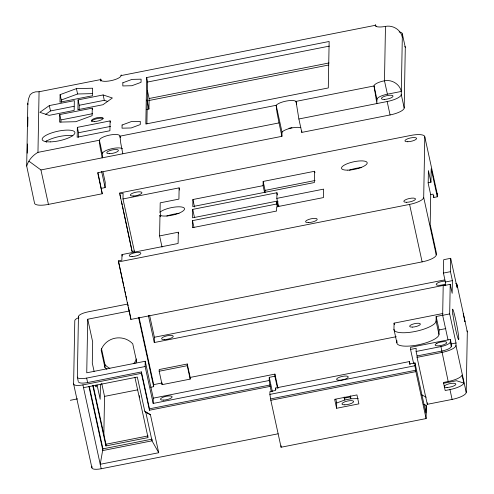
<?xml version="1.0" encoding="UTF-8"?>
<svg xmlns="http://www.w3.org/2000/svg" width="494" height="494" viewBox="0 0 494 494"><rect width="100%" height="100%" fill="white"/><g stroke="black" fill="none" stroke-linecap="round" stroke-linejoin="round"><path stroke-width="0.74" d="M98.01 172.807L102.246 193.759L48.443 204.393A14.338 4.119 -12.3 0 1 34.481 202.941L26.682 166.009L27.831 103.277L28.547 98.738L30.159 94.65L32.555 92.816L35.593 91.835L39.069 91.754L100.498 79.614A14.128 0.92 78.8 0 1 101.406 80.584M27.25 153.171L27.423 143.976M27.744 126.353L27.911 117.152M26.682 166.009C28.399 160.297 32.758 155.283 37.964 152.368L39.069 91.754M46.294 142.334L46.319 140.809M59.749 114.571L59.613 122.104L75.817 121.703L92.131 115.676L92.267 108.143L59.749 114.571L60.923 119.937L60.879 122.197M60.114 94.644L59.978 102.178L92.495 95.756L92.631 88.222L76.422 88.617L60.114 94.644L61.287 100.01L61.244 102.27M77.348 127.366L77.169 137.221L109.921 130.749L110.1 120.894L77.348 127.366L78.515 132.732L78.435 137.283M78.083 99.899L77.904 109.687L102.937 104.74L112.379 97.997L103.116 94.953L78.083 99.899L79.25 105.265L79.17 109.779M278.122 433.794L101.202 468.75A9.559 2.748 -12.3 0 1 91.896 467.787L73.612 383.937L74.792 320.668A9.559 2.748 -12.3 0 1 78.824 317.568M78.311 381.59L77.342 377.12L78.447 316.574A9.559 2.748 -12.3 0 1 87.852 311.912L127.594 304.057M129.286 311.016L87.722 319.229L86.74 372.803L145.224 361.25L153.27 398.152L153.171 403.431L269.205 380.504L269.261 377.336L274.874 376.224L274.917 374.112L153.27 398.152M91.896 467.787L91.921 466.262M37.964 152.368L99.374 140.234L102.314 153.653L102.239 157.845C101.375 151.769 98.961 145.458 99.72 139.364A10.498 3.02 -12.3 0 1 110.946 134.85A10.498 3.02 -12.3 0 1 119.943 136.097L120.283 137.659M100.449 384.159L100.177 399.245L97.052 384.931M101.394 188.325L105.136 187.584L105.234 182.305L102.974 171.961M89.284 386.289L102.925 448.855L100.226 464.28L158.71 452.726L150.417 414.707L144.767 411.156L137.332 377.052L83.523 387.685M106.951 369.351A18.636 17.809 1 0 1 104.944 367.499L104.994 364.683L101.505 348.69M103.826 435.418L104.543 396.386L101.678 383.239M134.887 377.225L148.052 437.604L105.944 445.921L105.975 444.236L93.138 385.345M428.137 182.78L430.947 182.224L428.409 170.597L428.181 183.268L430.719 194.895L430.175 224.467L436.27 252.422L436.227 254.885A14.338 4.119 -12.3 0 1 422.111 261.882L130.867 319.433L118.356 260.9L121.864 260.208L121.969 254.577L178.112 243.486L178.315 232.217L159.599 235.916L162.038 247.099M134.374 251.051L132.108 251.495L119.597 192.969L410.841 135.418A14.338 4.119 -12.3 0 1 424.803 136.869L437.332 194.34L437.289 196.803L433.775 197.495L433.047 194.142L430.774 194.593M134.615 252.329L122.981 198.965L123.086 193.333L119.573 194.025M130.867 319.433L130.885 318.377M132.108 251.495L123.5 210.882M135.782 363.109A18.636 17.809 1 0 0 136.548 361.25L136.585 359.138M146.669 77.539L145.823 124.006L328.288 87.951L329.14 41.484L146.669 77.539L147.644 82.016L146.879 123.908M269.205 380.504L270.156 386.382L149.441 410.236L141.401 373.334L141.426 371.926L87.617 382.56A9.559 2.748 -12.3 0 1 78.62 382.257M146.675 109.52L148.941 109.075L149.132 98.51L147.391 90.519M153.171 403.431L145.131 366.529L145.224 361.25M149.441 410.236L149.472 408.828L141.426 371.926M152.041 439.709L152.016 440.833L158.71 452.726M445.261 285.038L154.282 342.533L154.381 337.254L149.62 315.413M150.645 387.277L153.665 386.679L153.702 384.635L139.005 317.222M159.599 235.916L159.976 215.273L160.525 215.569A13.14 3.779 -12.3 0 0 179.921 212.76A13.14 3.779 -12.3 0 0 180.026 206.832A13.14 3.779 -12.3 0 0 160.593 211.698L160.031 212.21L160.846 215.934M160.031 212.21L160.204 202.83L178.921 199.131L179.124 187.868L122.981 198.965M159.167 371.241L159.198 369.555L187.275 364.004L190.196 377.422L190.165 379.114L162.094 384.659L159.167 371.241L187.245 365.696L187.275 364.004M162.094 384.659L162.125 382.974L153.702 384.635M277.424 194.976L276.936 192.74L192.716 209.382L192.561 217.829L276.782 201.188L276.726 204.003L192.512 220.645L192.382 227.685L276.597 211.043L276.677 206.819L323.465 197.575L323.619 189.128L276.831 198.372L278.597 206.467M263.08 185.658L192.901 199.527L192.771 206.566L314.412 182.527L314.622 171.264L263.154 181.434L263.08 185.658L264.543 192.37M265.068 192.493L265.105 190.381L263.154 181.434M423.833 404.549L426.038 405.197L426.328 406.543L426.112 418.579L281.074 447.237L270.829 400.276L269.885 394.397L269.934 391.581L275.547 390.47L275.596 388.006L409.403 361.565L410.051 364.547M276.831 198.372L276.936 192.74M102.246 193.759L97.664 172.739L281.938 136.325L282.018 132.139L276.165 105.302L277.153 104.401A10.516 3.02 -12.3 0 1 294.98 100.881L296.029 101.375L374.026 85.962L376.953 99.38L376.873 103.567L374.014 85.931A10.516 3.02 -12.3 0 1 384.363 80.8C391.693 79.25 399.702 84.017 401.319 91.446L387.284 94.218A10.516 3.02 -12.3 0 0 376.934 99.35L376.953 99.38M281.074 447.237L281.098 445.736M399.133 31.931A14.338 4.119 -12.3 0 1 402.369 34L405.296 47.418L404.191 107.958A14.338 4.119 -12.3 0 1 390.075 114.954L301.803 132.398L301.828 131.003M336.599 408.272L334.648 399.331L356.934 394.928L358.885 403.87L336.599 408.272L336.692 402.993L335.883 399.269M402.314 37.056C400.702 29.683 392.779 24.904 385.474 26.392L384.48 80.781L387.407 94.2M442.883 315.178L436.146 316.512L439.073 329.93L438.987 334.438A21.508 6.181 -12.3 0 1 417.819 344.929A21.508 6.181 -12.3 0 1 396.88 342.756L393.959 329.337L394.07 323.144L442.945 313.486M404.191 107.958L401.264 94.539L402.369 34M396.88 342.756L396.917 340.693M409.403 361.565L409.359 364.029L414.972 362.923L425.896 413.015L426.038 405.197M413.645 363.578L410.557 349.412L410.594 347.301L450.367 339.44L451.337 343.917L451.294 346.38A9.559 2.748 -12.3 0 1 441.883 351.043L417.09 355.946L417.066 357.353L427.304 404.314L452.103 399.418A14.338 4.119 -12.3 0 0 466.213 392.415L467.318 331.875L457.08 284.908A14.338 4.119 -12.3 0 0 455.795 283.383M426.112 418.579L415.868 371.618L414.923 365.739L414.972 362.923M417.09 355.946L416.115 351.469L416.17 348.301L410.557 349.412M436.227 254.885L423.698 197.409L424.803 136.869M430.947 182.224L431.194 168.849L437.289 196.803M427.304 404.314L427.329 402.832M433.775 197.495L433.812 195.649M438.987 334.438L436.066 321.02L436.146 316.512M448.027 339.903L442.661 315.308L443.204 285.736L450.219 284.353L452.171 293.294L452.399 280.623L450.454 271.681L450.695 258.3L443.68 259.69L443.433 273.065L445.384 282.012L445.316 285.736M466.213 392.415L455.974 345.454L456.018 342.99L449.682 313.918L450.219 284.353M451.294 346.38L450.318 341.904L450.367 339.44M457.08 284.908L457.036 287.372L450.695 258.3M278.77 206.517L278.807 205.133M100.819 81.109L100.48 79.651A10.516 3.02 -12.3 0 0 110.718 80.72A10.516 3.02 -12.3 0 0 121.067 75.588L375.236 25.324L375.354 24.7L376.15 26.293M463.841 383.116L463.57 383.764A14.338 4.119 -12.3 0 1 449.954 389.575L445.193 390.513L443.439 382.467L448.2 381.522A14.338 4.119 -12.3 0 0 461.816 375.712L462.088 375.063L463.841 383.116L456.524 380.726L443.661 383.27M282.018 132.139L283 131.237A10.516 3.02 -12.3 0 1 300.827 127.718M49.307 105.586L39.86 112.323L49.128 115.368L74.162 110.421L74.341 100.64L49.307 105.586L50.481 110.952L45.757 114.324M336.692 402.993L344.824 399.986L350.901 398.788L358.243 398.609M61.287 100.01L77.595 93.984L92.329 93.625M147.644 82.016L329.356 46.109M50.481 110.952L74.038 106.296M79.25 105.265L104.283 100.319L107.822 101.48M149.132 98.51L329.041 62.96M148.638 100.585L328.491 65.047M60.923 119.937L92.681 113.663M78.515 132.732L110.526 126.408M28.948 161.18L40.934 169.955L279.017 122.907L281.938 136.325M296.678 104.358L296.029 101.375L298.876 118.98L387.154 101.536A14.338 4.119 -12.3 0 0 401.264 94.539M288.941 128.279L291.96 127.68M265.105 190.381L315.055 180.508M276.628 202.132L278.134 201.836M118.338 261.962L409.582 204.411A14.338 4.119 -12.3 0 0 423.698 197.409M443.433 273.065L450.454 271.681M154.381 337.254L442.118 280.394A9.559 2.748 -12.3 0 1 444.538 280.012M445.384 282.012L452.399 280.623M77.342 377.12A9.559 2.748 -12.3 0 0 86.648 378.089L145.131 366.529M73.612 383.937A9.559 2.748 -12.3 0 0 82.918 384.906L141.401 373.334M442.661 315.308L449.682 313.918M70.327 400.288L77.527 398.868M190.196 377.422L396.237 336.71M439.073 329.93L445.81 328.596M104.543 396.386L137.795 389.815M451.337 343.917L456.018 342.99M416.115 351.469L440.914 346.572A9.559 2.748 -12.3 0 0 450.318 341.904M149.472 408.828L270.181 384.974M417.066 357.353L441.858 352.45A14.338 4.119 -12.3 0 0 455.974 345.454M269.885 394.397L414.923 365.739M270.86 398.868L415.899 370.21M270.829 400.276L415.868 371.618M105.975 444.236L148.083 435.912M344.071 398.226L350.857 396.886M102.925 448.855L152.047 439.147M421.629 394.811L426.242 397.164M144.767 411.156L145.804 412.323L150.417 414.707M121.049 75.551L121.067 75.588A14.128 0.92 78.8 0 1 121.481 75.261M464.712 321.032L464.965 321.582L463.211 313.529M95.626 385.301L96.108 386.938L95.898 385.104M440.914 346.572L448.2 381.522M387.154 101.536L390.075 114.954M409.582 204.411L422.111 261.882M449.954 389.575L452.103 399.418M394.07 323.144L394.397 324.632M314.622 171.264L314.944 172.758M298.876 118.98L301.803 132.398M350.252 395.805L350.901 398.788M344.176 397.003L344.824 399.986M276.782 201.188L277.918 206.406M276.726 204.003L277.381 206.986M274.917 374.112L278.005 388.278M274.874 376.224L277.48 388.148M275.596 388.006L275.918 389.5M269.261 377.336L272.348 391.495M270.156 386.382L271.292 391.6M192.901 199.527L194.525 206.98M192.716 209.382L194.506 217.582M192.512 220.645L193.975 227.357M179.124 187.868L179.594 190.017M178.315 232.217L178.643 233.711M146.946 99.936L148.941 109.075M159.976 215.273L160.303 216.767M187.245 365.696L190.165 379.114M110.1 120.894L110.39 122.234M103.116 94.953L104.283 100.319M148.373 315.425L154.282 342.533M120.085 195.204L120.734 198.193M121.549 201.923L122.197 204.911M122.524 206.406L123.173 209.388M138.641 317.766L153.665 386.679M92.267 108.143L92.557 109.483M121.969 254.577L122.296 256.083M101.591 171.332L105.136 187.584M118.356 260.9L123.722 285.532M124.05 287.026L124.704 290.015M125.025 291.503L125.68 294.492M126.001 295.986L126.655 298.969M127.471 302.705L128.119 305.687M128.446 307.182L130.725 317.63M136.548 361.25L132.744 343.812A18.636 17.809 1 0 0 101.14 350.055L104.944 367.499M76.422 88.617L77.595 93.984M145.804 412.323L152.016 440.833L102.894 450.54L88.92 386.469M139.308 395.657L139.629 397.151M87.722 319.229L92.674 341.965L92.292 363.084L94.095 371.371M78.447 316.574L78.768 318.068M92.779 385.542L105.944 445.921M86.648 378.089L87.617 382.56M40.934 169.955L48.443 204.393M82.918 384.906L101.202 468.75M279.017 122.907L276.967 112.194L276.165 105.302L119.962 136.165L120.746 143.056L122.796 153.782M27.831 103.277L27.899 104.617M404.839 46.417A14.338 4.119 -12.3 0 1 405.296 47.418M385.474 26.392A10.516 3.02 -12.3 0 1 375.236 25.324M45.578 141.698A16.728 4.804 -12.3 0 1 72.76 135.794M102.314 153.653A10.498 3.02 -12.3 0 1 111.193 148.818A10.498 3.02 -12.3 0 1 122.506 148.799M91.649 121.475A5.971 1.717 -12.3 0 1 96.768 118.727A5.971 1.717 -12.3 0 1 103.16 118.745M166.793 216.057A13.14 3.779 -12.3 0 1 179.075 213.538M349.443 170.146A13.14 3.779 -12.3 0 1 361.719 167.62M436.875 193.339A14.338 4.119 -12.3 0 1 437.332 194.34M444.964 284.161A5.971 1.717 -12.3 0 1 437.912 285.273L436.986 285.094A5.971 1.717 -12.3 0 1 437.956 282.784A5.971 1.717 -12.3 0 1 445.02 281.111M466.861 330.875A14.338 4.119 -12.3 0 1 467.318 331.875M436.066 321.02A21.508 6.181 -12.3 0 1 414.892 331.517A21.508 6.181 -12.3 0 1 393.959 329.337M136.369 359.058A18.636 17.809 1 0 1 133.683 363.701M109.872 368.407A18.636 17.809 1 0 1 104.994 364.683M122.086 125.013L122.03 128.181L131.12 127.965L140.265 124.581L140.321 121.413L131.231 121.629L122.086 125.013M122.858 82.776L122.802 85.944L131.886 85.721L141.037 82.337L141.093 79.17L132.003 79.386L122.858 82.776M436.85 343.33L435.912 343.873A5.971 1.717 -12.3 0 0 440.932 345.516A5.971 1.717 -12.3 0 0 446.045 341.873L445.119 341.694A5.971 1.717 -12.3 0 0 436.85 343.33M384.276 99.418A5.971 1.717 -12.3 0 0 393.076 96.157A5.971 1.717 -12.3 0 0 384.332 96.367A5.971 1.717 -12.3 0 0 384.276 99.418M109.643 153.69A5.971 1.717 -12.3 0 0 118.443 150.435A5.971 1.717 -12.3 0 0 109.699 150.639A5.971 1.717 -12.3 0 0 109.643 153.69M94.354 121.524A5.971 1.717 -12.3 0 0 103.153 118.27A5.971 1.717 -12.3 0 0 94.41 118.48A5.971 1.717 -12.3 0 0 94.354 121.524M50.277 141.877A16.728 4.804 -12.3 0 0 74.921 132.756A16.728 4.804 -12.3 0 0 50.431 133.343A16.728 4.804 -12.3 0 0 50.277 141.877M406.704 202.287A5.971 1.717 -12.3 0 0 415.51 199.026A5.971 1.717 -12.3 0 0 406.76 199.236A5.971 1.717 -12.3 0 0 406.704 202.287M407.809 141.741A5.971 1.717 -12.3 0 0 416.615 138.487A5.971 1.717 -12.3 0 0 407.865 138.697A5.971 1.717 -12.3 0 0 407.809 141.741M347.856 170.146A13.14 3.779 -12.3 0 0 367.215 162.977A13.14 3.779 -12.3 0 0 347.98 163.434A13.14 3.779 -12.3 0 0 347.856 170.146M308.441 222.584A5.971 1.717 -12.3 0 0 317.241 219.324A5.971 1.717 -12.3 0 0 308.497 219.534A5.971 1.717 -12.3 0 0 308.441 222.584M133.176 196.013A5.971 1.717 -12.3 0 0 141.976 192.753A5.971 1.717 -12.3 0 0 133.232 192.963A5.971 1.717 -12.3 0 0 133.176 196.013M132.071 256.553A5.971 1.717 -12.3 0 0 140.87 253.299A5.971 1.717 -12.3 0 0 132.126 253.508A5.971 1.717 -12.3 0 0 132.071 256.553M447.082 387.45A5.971 1.717 -12.3 0 0 455.882 384.196A5.971 1.717 -12.3 0 0 447.138 384.406A5.971 1.717 -12.3 0 0 447.082 387.45M163.372 400.128A5.971 1.717 -12.3 0 0 172.171 396.867A5.971 1.717 -12.3 0 0 163.428 397.077A5.971 1.717 -12.3 0 0 163.372 400.128M164.477 339.582A5.971 1.717 -12.3 0 0 173.277 336.328A5.971 1.717 -12.3 0 0 164.533 336.531A5.971 1.717 -12.3 0 0 164.477 339.582M452.831 314.073A15.53 1.013 78.8 0 0 458.321 339.248A15.53 1.013 78.8 0 0 455.703 319.797A15.53 1.013 78.8 0 0 452.831 314.073M412.292 327.114A5.496 1.581 -12.3 0 0 420.388 324.113A5.496 1.581 -12.3 0 0 412.348 324.305A5.496 1.581 -12.3 0 0 412.292 327.114M339.483 380.232A5.971 1.717 -12.3 0 0 348.289 376.978A5.971 1.717 -12.3 0 0 339.539 377.181A5.971 1.717 -12.3 0 0 339.483 380.232M344.849 404.833A5.971 1.717 -12.3 0 0 353.648 401.573A5.971 1.717 -12.3 0 0 344.905 401.783A5.971 1.717 -12.3 0 0 344.849 404.833"/></g></svg>
